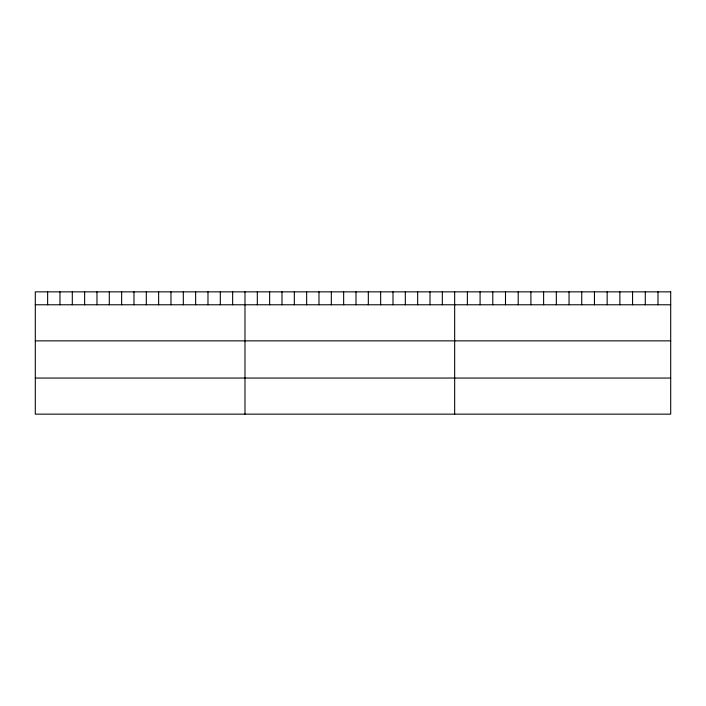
<?xml version="1.0" encoding="UTF-8"?>
<svg xmlns="http://www.w3.org/2000/svg" width="706" height="706" viewBox="0 0 706 706"><rect width="100%" height="100%" fill="white"/><g stroke="black" fill="none" stroke-linecap="round" stroke-linejoin="round"><path stroke-width="1.06" d="M35.3 304.771L670.7 304.771M35.3 340.866L670.7 340.866M35.3 378.054L670.7 378.054M657.992 291.852L657.992 304.771M645.284 291.852L645.284 304.771M632.576 291.852L632.576 304.771M619.868 291.852L619.868 304.771M607.16 291.852L607.16 304.771M594.452 291.852L594.452 304.771M581.744 291.852L581.744 304.771M569.036 291.852L569.036 304.771M556.328 291.852L556.328 304.771M543.62 291.852L543.62 304.771M530.912 291.852L530.912 304.771M518.204 291.852L518.204 304.771M505.496 291.852L505.496 304.771M492.788 291.852L492.788 304.771M480.08 291.852L480.08 304.771M467.372 291.852L467.372 304.771M454.664 291.852L454.664 414.148M442.327 291.852L442.327 304.771M429.998 291.852L429.998 304.771M417.661 291.852L417.661 304.771M405.323 291.852L405.323 304.771M392.995 291.852L392.995 304.771M380.658 291.852L380.658 304.771M368.32 291.852L368.32 304.771M355.992 291.852L355.992 304.771M343.654 291.852L343.654 304.771M331.326 291.852L331.326 304.771M318.988 291.852L318.988 304.771M306.651 291.852L306.651 304.771M294.323 291.852L294.323 304.771M281.985 291.852L281.985 304.771M269.648 291.852L269.648 304.771M257.319 291.852L257.319 304.771M244.982 291.852L244.982 414.148M232.645 291.852L232.645 304.771M220.316 291.852L220.316 304.771M207.979 291.852L207.979 304.771M195.641 291.852L195.641 304.771M183.313 291.852L183.313 304.771M170.976 291.852L170.976 304.771M158.638 291.852L158.638 304.771M146.31 291.852L146.31 304.771M133.972 291.852L133.972 304.771M121.644 291.852L121.644 304.771M109.306 291.852L109.306 304.771M96.969 291.852L96.969 304.771M84.641 291.852L84.641 304.771M72.303 291.852L72.303 304.771M59.966 291.852L59.966 304.771M47.637 291.852L47.637 304.771M670.7 291.852L35.3 291.852L35.3 414.148L670.7 414.148L670.7 291.852"/></g></svg>
